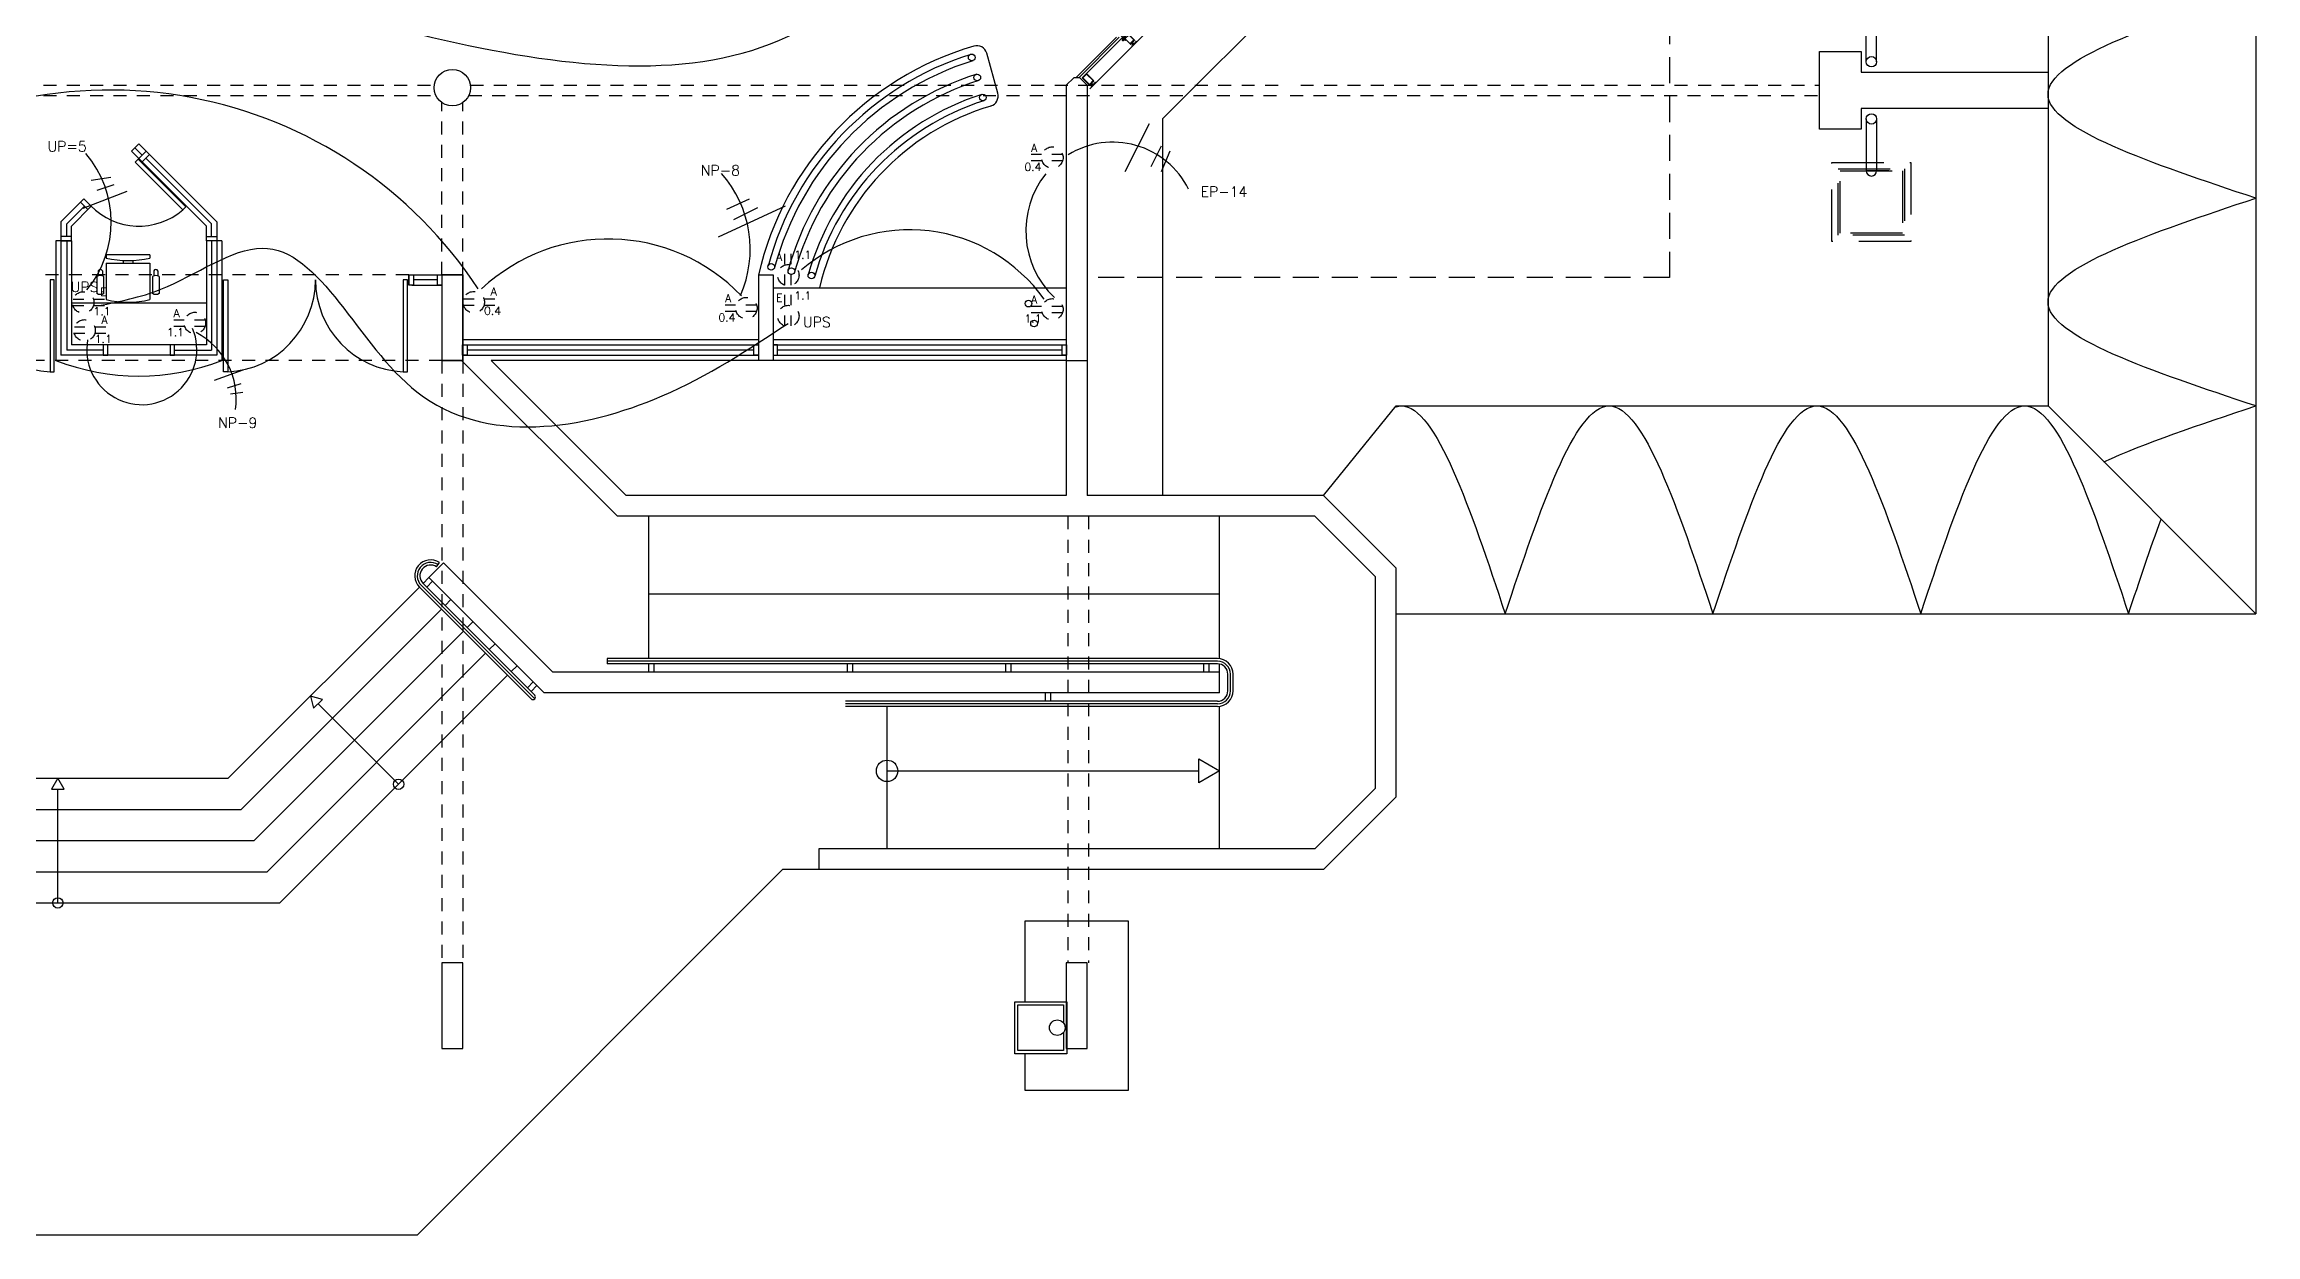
# Model space of a CAD drawing. Extents: x 622.2 to 680.8, y 643.9 to 685.6.
# Drawn here: x 635.68 to 656.97, y 643.9 to 655.36 of the extents above; entities that cross this region are included whole.
import ezdxf

# ---------------------------------------------------------------- set-up
doc = ezdxf.new("R2010")
doc.units = 0
doc.header["$LTSCALE"] = 0.5
doc.header["$MEASUREMENT"] = 0
for name, pattern in [('DASHDOTX2', [2, 1, -0.5, 0, -0.5]), ('HIDDEN', [0.375, 0.25, -0.125]), ('HIDDEN2', [0.1875, 0.125, -0.0625])]:
    doc.linetypes.add(name, pattern=pattern)
doc.layers.get('0').update_dxf_attribs({"linetype": 'CONTINUOUS'})
for name, color, linetype in [('ALUMBRADO', 6, 'CONTINUOUS'), ('columnas', 5, 'CONTINUOUS'), ('escaleras', 1, 'CONTINUOUS'), ('M-ARQ', 1, 'CONTINUOUS'), ('METAL', 1, 'CONTINUOUS'), ('MUEBLES', 1, 'CONTINUOUS'), ('murosbajos', 1, 'CONTINUOUS'), ('paredes', 1, 'CONTINUOUS'), ('pisoplanta', 1, 'CONTINUOUS'), ('PROYECCIONES', 6, 'HIDDEN'), ('PUERTAS', 1, 'CONTINUOUS'), ('talud', 5, 'CONTINUOUS'), ('texturas', 6, 'CONTINUOUS'), ('TOMAS', 4, 'HIDDEN2'), ('TUBERIA', 7, 'DASHDOTX2'), ('ventana', 1, 'CONTINUOUS'), ('ventanas', 1, 'CONTINUOUS'), ('vidrio', 6, 'CONTINUOUS')]:
    doc.layers.add(name, color=color, linetype=linetype)
doc.styles.add('romans', font='romans.shx')

# ---------------------------------------------------------------- blocks, each defined once
blk = doc.blocks.new('SILLA-OFICINA-01')
at = {"color": 0}
for p, q in [((0.21, 0), (-0.21, 0)), ((0.21, 0), (0.21, -0.03)), ((-0.3, -0.208), (-0.3, -0.37)), ((-0.287, -0.153), (-0.287, -0.202)), ((-0.247, -0.153), (-0.247, -0.201)), ((-0.235, -0.208), (-0.235, -0.37)), ((-0.21, 0), (-0.21, -0.03)), ((-0.21, -0.08), (0.21, -0.08)), ((-0.21, -0.08), (-0.21, -0.43)), ((-0.045, -0.08), (-0.045, -0.054)), ((0.045, -0.054), (0.045, -0.08)), ((0.21, -0.08), (0.21, -0.43)), ((0.235, -0.208), (0.235, -0.37)), ((0.247, -0.153), (0.247, -0.201)), ((0.287, -0.153), (0.287, -0.202)), ((0.3, -0.208), (0.3, -0.37))]:
    blk.add_line(p, q, dxfattribs=at)
for centre, radius, start, end in [((-0.267, -0.262), 0.0628, 58.952, 121.0494), ((-0.267, -0.162), 0.0218, 24.6645, 155.1058), ((0, 0.84), 0.895, 256.424, 283.5774), ((0.267, -0.262), 0.0628, 58.9521, 121.0493), ((0.267, -0.162), 0.0218, 24.8958, 155.3367), ((-0.267, -0.316), 0.0628, 238.952, 301.0494), ((0.267, -0.316), 0.0628, 238.952, 301.0493), ((0, 0.439), 0.894, 256.4219, 283.5647)]:
    blk.add_arc(centre, radius, start, end, dxfattribs=at)
blk = doc.blocks.new('apoymuro-cortina')
at = {"layer": 'vidrio', "color": 1, "linetype": 'Continuous'}
for p, q in [((0, 0), (-0.099, 0)), ((0, -0.057), (0, 0)), ((-0.125, -0.001), (-0.125, -0.057)), ((-0.119, 0), (-0.124, 0)), ((-0.124, -0.057), (-0.119, -0.057)), ((-0.122, -0.01), (-0.122, -0.003)), ((-0.122, -0.032), (-0.122, -0.013)), ((-0.096, -0.032), (-0.122, -0.032)), ((-0.122, -0.035), (-0.096, -0.035)), ((-0.122, -0.044), (-0.122, -0.035)), ((-0.122, -0.054), (-0.122, -0.048)), ((-0.121, -0.003), (-0.12, -0.003)), ((-0.12, -0.01), (-0.121, -0.01)), ((-0.121, -0.013), (-0.119, -0.013)), ((-0.119, -0.045), (-0.121, -0.045)), ((-0.121, -0.047), (-0.12, -0.047)), ((-0.12, -0.055), (-0.121, -0.055)), ((-0.12, -0.003), (-0.12, -0.004)), ((-0.12, -0.009), (-0.12, -0.01)), ((-0.12, -0.047), (-0.12, -0.048)), ((-0.12, -0.054), (-0.12, -0.055)), ((-0.119, -0.004), (-0.119, -0.001)), ((-0.119, -0.012), (-0.119, -0.009)), ((-0.119, -0.048), (-0.119, -0.045)), ((-0.119, -0.057), (-0.119, -0.054)), ((-0.1, -0.001), (-0.1, -0.004)), ((-0.1, -0.009), (-0.1, -0.012)), ((-0.1, -0.045), (-0.1, -0.048)), ((-0.1, -0.054), (-0.1, -0.057)), ((-0.099, -0.013), (-0.097, -0.013)), ((-0.097, -0.045), (-0.099, -0.045)), ((-0.099, -0.057), (-0.094, -0.057)), ((-0.098, -0.003), (-0.097, -0.003)), ((-0.098, -0.004), (-0.098, -0.003)), ((-0.098, -0.01), (-0.098, -0.009)), ((-0.097, -0.01), (-0.098, -0.01)), ((-0.098, -0.047), (-0.097, -0.047)), ((-0.098, -0.048), (-0.098, -0.047)), ((-0.098, -0.055), (-0.098, -0.054)), ((-0.097, -0.055), (-0.098, -0.055)), ((-0.096, -0.003), (-0.096, -0.01)), ((-0.096, -0.013), (-0.096, -0.032)), ((-0.096, -0.035), (-0.096, -0.044)), ((-0.096, -0.048), (-0.096, -0.054)), ((-0.094, -0.057), (0, -0.057)), ((-0.093, -0.003), (-0.093, -0.054)), ((-0.004, -0.003), (-0.093, -0.003)), ((-0.093, -0.055), (-0.004, -0.055)), ((-0.003, -0.054), (-0.003, -0.003))]:
    blk.add_line(p, q, dxfattribs=at)
at = {"layer": 'vidrio', "linetype": 'Continuous'}
for p, q in [((-0.04, 0.002), (-0.04, 0.005)), ((-0.04, 0.005), (0.031, 0.005)), ((0.027, 0.002), (-0.04, 0.002)), ((-0.032, 0.006), (-0.032, 0.008)), ((-0.032, 0.008), (-0.006, 0.008)), ((-0.006, 0.006), (-0.032, 0.006)), ((-0.009, 0.01), (-0.029, 0.01)), ((-0.029, 0.01), (-0.029, 0.008)), ((-0.029, 0.008), (-0.009, 0.008)), ((-0.028, 0.011), (-0.028, 0.02)), ((-0.026, 0.021), (-0.011, 0.021)), ((-0.011, 0.011), (-0.026, 0.011)), ((-0.024, 0.02), (-0.024, 0.011)), ((-0.015, 0.021), (-0.023, 0.021)), ((-0.014, 0.011), (-0.014, 0.02)), ((-0.009, 0.02), (-0.009, 0.011)), ((-0.009, 0.008), (-0.009, 0.01)), ((-0.006, 0.008), (-0.006, 0.006)), ((0.027, -0.059), (0.027, 0.002)), ((0.031, -0.063), (0.031, 0.005)), ((-0.105, -0.044), (-0.113, -0.044)), ((-0.04, -0.059), (0.027, -0.059)), ((-0.04, -0.063), (-0.04, -0.059)), ((0.031, -0.063), (-0.04, -0.063)), ((-0.032, -0.063), (-0.032, -0.065)), ((-0.006, -0.063), (-0.032, -0.063)), ((-0.032, -0.065), (-0.006, -0.065)), ((-0.029, -0.068), (-0.029, -0.065)), ((-0.029, -0.065), (-0.009, -0.065)), ((-0.009, -0.068), (-0.029, -0.068)), ((-0.028, -0.069), (-0.028, -0.078)), ((-0.011, -0.068), (-0.026, -0.068)), ((-0.026, -0.078), (-0.011, -0.078)), ((-0.013, -0.005), (-0.025, -0.005)), ((-0.025, -0.005), (-0.025, -0.052)), ((-0.025, -0.052), (-0.013, -0.052)), ((-0.025, -0.083), (-0.025, -0.078)), ((-0.013, -0.079), (-0.025, -0.079)), ((-0.013, -0.081), (-0.025, -0.081)), ((-0.025, -0.083), (-0.024, -0.084)), ((-0.013, -0.083), (-0.025, -0.083)), ((-0.024, -0.078), (-0.024, -0.069)), ((-0.014, -0.084), (-0.024, -0.084)), ((-0.015, -0.078), (-0.023, -0.078)), ((-0.015, -0.08), (-0.023, -0.08)), ((-0.015, -0.082), (-0.023, -0.082)), ((-0.019, -0.084), (-0.019, -0.084)), ((-0.014, -0.069), (-0.014, -0.078)), ((-0.013, -0.083), (-0.014, -0.084)), ((-0.013, -0.052), (-0.013, -0.005)), ((-0.013, -0.083), (-0.013, -0.078)), ((-0.009, -0.065), (-0.009, -0.068)), ((-0.009, -0.078), (-0.009, -0.069)), ((-0.006, -0.065), (-0.006, -0.063))]:
    blk.add_line(p, q, dxfattribs=at)
at = {"layer": 'vidrio', "color": 1, "linetype": 'Continuous', "extrusion": (0, 0, -1)}
for centre, major_axis, start_param, end_param in [((-0.099, -0.001), (0.000451, -0.000451), 2.356194, 3.926991), ((-0.124, -0.001), (0.000451, -0.000451), 2.356194, 3.926991), ((-0.124, -0.057), (0.000451, 0.000451), 2.356194, 3.926991), ((-0.121, -0.003), (0.000451, -0.000451), 2.356194, 3.926991), ((-0.121, -0.01), (0.000451, 0.000451), 2.356194, 3.926991), ((-0.121, -0.013), (0.000451, -0.000451), 2.356194, 3.926991), ((-0.121, -0.044), (0.000451, 0.000451), 2.356194, 3.926991), ((-0.121, -0.048), (0.000451, -0.000451), 2.356194, 3.926991), ((-0.121, -0.054), (0.000451, 0.000451), 2.356194, 3.926991), ((-0.119, -0.004), (0.000451, 0.000451), 2.356194, 3.926991), ((-0.119, -0.009), (0.000451, -0.000451), 2.356194, 3.926991), ((-0.119, -0.048), (0.000451, 0.000451), 2.356194, 3.926991), ((-0.119, -0.054), (0.000451, -0.000451), 2.356194, 3.926991), ((-0.119, -0.001), (0.000451, -0.000451), 3.926991, 5.497787), ((-0.119, -0.004), (0.000451, -0.000451), -0.785398, 0.785398), ((-0.119, -0.009), (0.000451, -0.000451), 3.926991, 5.497787), ((-0.119, -0.012), (0.000451, -0.000451), -0.785398, 0.785398), ((-0.119, -0.045), (0.000451, -0.000451), 3.926991, 5.497787), ((-0.119, -0.048), (0.000451, -0.000451), -0.785398, 0.785398), ((-0.119, -0.054), (0.000451, -0.000451), 3.926991, 5.497787), ((-0.119, -0.057), (0.000451, -0.000451), -0.785398, 0.785398), ((-0.099, -0.004), (0.000451, 0.000451), 2.356194, 3.926991), ((-0.099, -0.009), (0.000451, -0.000451), 2.356194, 3.926991), ((-0.099, -0.012), (0.000451, 0.000451), 2.356194, 3.926991), ((-0.099, -0.045), (0.000451, -0.000451), 2.356194, 3.926991), ((-0.099, -0.048), (0.000451, 0.000451), 2.356194, 3.926991), ((-0.099, -0.054), (0.000451, -0.000451), 2.356194, 3.926991), ((-0.099, -0.057), (0.000451, 0.000451), 2.356194, 3.926991), ((-0.099, -0.004), (0.000451, -0.000451), -0.785398, 0.785398), ((-0.099, -0.009), (0.000451, -0.000451), 3.926991, 5.497787), ((-0.099, -0.048), (0.000451, -0.000451), -0.785398, 0.785398), ((-0.099, -0.054), (0.000451, -0.000451), 3.926991, 5.497787), ((-0.097, -0.003), (0.000451, 0.000451), 5.497787, 7.068583), ((-0.097, -0.01), (0.000451, -0.000451), -0.785398, 0.785398), ((-0.097, -0.013), (0.000451, -0.000451), 3.926991, 5.497787), ((-0.097, -0.044), (0.000451, -0.000451), -0.785398, 0.785398), ((-0.097, -0.048), (0.000451, 0.000451), 5.497787, 7.068583), ((-0.093, -0.003), (0.000361, 0.000361), 3.926991, 5.497787), ((-0.093, -0.054), (0.000361, 0.000361), 2.356194, 3.926991)]:
    blk.add_ellipse(centre, major_axis=major_axis, ratio=1, start_param=start_param, end_param=end_param, dxfattribs=at)
at = {"layer": 'vidrio', "linetype": 'Continuous', "extrusion": (0, 0, -1)}
for centre, major_axis, start_param, end_param in [((-0.026, 0.016), (0.00325, -0.00325), 3.399063, 4.454918), ((-0.026, 0.015), (0.00325, -0.00325), 0.257471, 1.313326), ((-0.019, 0), (0.0144, -0.0144), 3.678281, 4.175701), ((-0.019, 0.031), (0.0144, 0.0144), 2.107484, 2.604904), ((-0.011, 0.016), (0.00325, -0.00325), 3.399063, 4.454918), ((-0.011, 0.015), (0.00325, -0.00325), 0.257471, 1.313326), ((-0.026, -0.073), (0.00325, 0.00325), 4.96986, 6.025715), ((-0.026, -0.074), (0.00325, 0.00325), 1.828267, 2.884122), ((-0.019, -0.088), (0.0144, 0.0144), 5.249077, 5.746497), ((-0.019, -0.058), (0.0144, -0.0144), 0.536688, 1.034108), ((-0.011, -0.073), (0.00325, 0.00325), 4.96986, 6.025715), ((-0.011, -0.074), (0.00325, 0.00325), 1.828267, 2.884122)]:
    blk.add_ellipse(centre, major_axis=major_axis, ratio=1, start_param=start_param, end_param=end_param, dxfattribs=at)
at = {"layer": 'vidrio', "color": 5, "linetype": 'Continuous', "extrusion": (0, 0, -1)}
for centre, major_axis, start_param, end_param in [((-0.004, -0.003), (0.000361, -0.000361), 3.926991, 5.497787), ((-0.004, -0.054), (0.000361, 0.000361), 0.785398, 2.356194)]:
    blk.add_ellipse(centre, major_axis=major_axis, ratio=1, start_param=start_param, end_param=end_param, dxfattribs=at)

msp = doc.modelspace()

# ---------------------------------------------------------------- linework, layer by layer
at = {"layer": 'columnas'}
msp.add_lwpolyline([(654.966, 655.091), (654.966, 654.741), (653.166, 654.741), (653.166, 654.541), (652.766, 654.541), (652.766, 655.291), (653.166, 655.291), (653.166, 655.091), (654.966, 655.091)], dxfattribs=at)
at = {"layer": 'escaleras'}
for p, q in [((641.495, 650.816), (641.495, 649.446)), ((646.991, 649.444), (646.991, 650.816)), ((637.449, 648.295), (639.288, 650.135)), ((639.536, 649.958), (639.592, 650.014)), ((646.991, 650.066), (641.495, 650.066)), ((637.573, 647.995), (639.501, 649.922)), ((639.748, 649.746), (639.805, 649.802)), ((637.698, 647.695), (639.713, 649.71)), ((639.96, 649.533), (640.017, 649.59)), ((637.822, 647.395), (639.925, 649.498)), ((640.172, 649.321), (640.229, 649.378)), ((637.946, 647.095), (640.137, 649.286)), ((639.088, 648.237), (638.313, 649.011)), ((643.791, 647.616), (643.791, 648.986)), ((646.991, 647.616), (646.991, 648.987)), ((633.8, 648.295), (637.449, 648.295)), ((643.791, 648.366), (646.792, 648.366)), ((635.808, 647.095), (635.808, 648.19)), ((633.8, 647.995), (637.573, 647.995)), ((633.8, 647.695), (637.698, 647.695)), ((633.8, 647.395), (637.822, 647.395)), ((633.8, 647.095), (637.946, 647.095))]:
    msp.add_line(p, q, dxfattribs=at)
at = {"layer": 'escaleras', "color": 6}
for p, q in [((639.324, 650.17), (639.38, 650.226)), ((639.359, 650.135), (639.416, 650.191)), ((646.971, 649.446), (641.095, 649.446)), ((641.095, 649.446), (641.095, 649.396)), ((646.971, 649.421), (641.095, 649.421)), ((646.971, 649.396), (641.095, 649.396)), ((641.495, 649.396), (641.495, 649.316)), ((641.545, 649.396), (641.545, 649.316)), ((643.407, 649.396), (643.407, 649.316)), ((643.457, 649.396), (643.457, 649.316)), ((646.841, 649.316), (646.841, 649.394)), ((646.891, 649.316), (646.891, 649.394)), ((646.991, 649.316), (646.991, 649.394))]:
    msp.add_line(p, q, dxfattribs=at)
at = {"layer": 'escaleras'}
for points in [[(638.239, 649.085), (638.27, 648.968), (638.356, 649.054)], [(646.991, 648.366), (646.792, 648.251), (646.792, 648.481)], [(635.808, 648.295), (635.748, 648.19), (635.869, 648.19)]]:
    msp.add_lwpolyline(points, close=True, dxfattribs=at)
for centre, radius in [((643.791, 648.366), 0.103), ((639.088, 648.237), 0.05), ((635.808, 647.095), 0.05)]:
    msp.add_circle(centre, radius, dxfattribs=at)
at = {"layer": 'METAL'}
msp.add_circle((645.429, 645.894), 0.075, dxfattribs=at)
at = {"layer": 'MUEBLES'}
for p, q in [((644.857, 654.888), (644.75, 655.273)), ((642.693, 653.016), (645.516, 653.016))]:
    msp.add_line(p, q, dxfattribs=at)
for points in [[(635.838, 653.466), (635.938, 653.466), (635.938, 653.51), (635.838, 653.51)], [(637.338, 653.466), (637.238, 653.466), (637.238, 653.51), (637.338, 653.51)], [(639.232, 653.141), (639.232, 653.041), (639.188, 653.041), (639.188, 653.141)], [(639.506, 653.141), (639.506, 653.041), (639.462, 653.041), (639.462, 653.141)], [(636.244, 652.466), (636.244, 652.366), (636.288, 652.366), (636.288, 652.466)], [(636.888, 652.466), (636.888, 652.366), (636.932, 652.366), (636.932, 652.466)], [(639.748, 652.466), (639.748, 652.366), (639.704, 652.366), (639.704, 652.466)]]:
    msp.add_lwpolyline(points, close=True, dxfattribs=at)
for centre, radius, start, end in [((645.475, 652.466), 2.999, 106.4649, 166.9946), ((644.653, 655.246), 0.1, 15.534, 106.4649), ((645.475, 652.468), 2.929, 107.4671, 165.0618), ((645.475, 652.468), 2.865, 107.4675, 164.9966), ((645.477, 652.463), 2.735, 107.4675, 164.7645), ((645.477, 652.463), 2.671, 107.4675, 164.6874), ((645.478, 652.458), 2.54, 107.7652, 164.4132), ((644.76, 654.861), 0.1, 286.6139, 15.534), ((645.478, 652.458), 2.476, 107.7652, 164.321), ((645.475, 652.466), 2.399, 106.6139, 166.7488), ((636.588, 654.374), 2.208, 248.7607, 291.2393)]:
    msp.add_arc(centre, radius, start, end, dxfattribs=at)
at = {"layer": 'murosbajos'}
for p, q in [((642.553, 652.516), (639.704, 652.516)), ((645.516, 652.516), (642.693, 652.516)), ((639.695, 652.316), (641.195, 650.816)), ((639.978, 652.316), (641.278, 651.016)), ((645.516, 652.316), (639.978, 652.316)), ((645.516, 652.316), (645.516, 651.016)), ((645.716, 652.316), (645.716, 651.016)), ((647.908, 650.816), (641.195, 650.816)), ((645.516, 651.016), (641.278, 651.016)), ((647.991, 651.016), (645.716, 651.016)), ((647.908, 650.816), (648.491, 650.233)), ((647.991, 651.016), (648.691, 650.316)), ((639.522, 650.368), (639.38, 650.226)), ((639.38, 650.226), (640.491, 649.116)), ((639.522, 650.368), (640.574, 649.316)), ((648.491, 648.198), (648.491, 650.233)), ((648.691, 648.116), (648.691, 650.316)), ((646.991, 649.116), (640.491, 649.116)), ((646.991, 649.316), (640.574, 649.316)), ((646.991, 649.116), (646.991, 649.316)), ((647.908, 647.616), (648.491, 648.198)), ((647.991, 647.416), (648.691, 648.116)), ((647.908, 647.616), (643.132, 647.616)), ((643.132, 647.616), (643.132, 647.416)), ((647.991, 647.416), (643.132, 647.416))]:
    msp.add_line(p, q, dxfattribs=at)
at = {"layer": 'murosbajos', "color": 6}
for p, q in [((639.324, 650.17), (640.399, 649.094)), ((639.454, 650.33), (639.481, 650.372)), ((639.288, 650.135), (640.364, 649.059)), ((639.306, 650.152), (640.399, 649.059)), ((644.932, 649.396), (644.932, 649.316)), ((644.932, 649.396), (644.932, 649.316)), ((644.982, 649.396), (644.982, 649.316)), ((640.328, 649.165), (640.385, 649.222)), ((640.364, 649.13), (640.42, 649.186)), ((645.316, 649.036), (645.316, 649.116)), ((645.316, 649.036), (645.316, 649.116)), ((645.366, 649.036), (645.366, 649.116)), ((647.071, 649.136), (647.071, 649.296)), ((647.096, 649.136), (647.096, 649.296)), ((647.121, 649.136), (647.121, 649.296)), ((646.971, 649.036), (643.391, 649.036)), ((646.971, 649.011), (643.391, 649.011)), ((646.971, 648.986), (643.391, 648.986))]:
    msp.add_line(p, q, dxfattribs=at)
at = {"layer": 'murosbajos', "color": 5}
for centre, radius in [((644.605, 655.233), 0.032), ((644.659, 655.04), 0.032), ((644.712, 654.847), 0.032), ((642.676, 653.217), 0.032), ((642.869, 653.175), 0.0321), ((643.062, 653.134), 0.0321), ((645.152, 652.863), 0.032), ((645.205, 652.671), 0.032)]:
    msp.add_circle(centre, radius, dxfattribs=at)
at = {"layer": 'murosbajos', "color": 6}
for centre, radius, start, end in [((639.397, 650.243), 0.154, 56.6621, 225), ((639.397, 650.243), 0.129, 56.6621, 225), ((639.397, 650.243), 0.104, 56.6621, 225), ((646.971, 649.296), 0.15, 0, 90), ((646.971, 649.296), 0.125, 0, 90), ((646.971, 649.296), 0.1, 0, 90), ((646.971, 649.136), 0.1, 270, 0), ((646.971, 649.136), 0.15, 270, 0), ((646.971, 649.136), 0.125, 270, 0), ((640.381, 649.077), 0.025, 225, 45)]:
    msp.add_arc(centre, radius, start, end, dxfattribs=at)
at = {"layer": 'paredes'}
for p, q in [((645.516, 654.966), (645.587, 655.036)), ((645.516, 654.966), (645.516, 652.316)), ((645.645, 655.036), (645.587, 655.036)), ((645.716, 654.966), (645.645, 655.036)), ((645.741, 654.966), (645.67, 655.036)), ((645.716, 654.966), (645.716, 652.316)), ((639.506, 653.141), (639.706, 653.141)), ((639.506, 653.141), (639.506, 652.316)), ((639.706, 653.141), (639.706, 652.316)), ((642.553, 653.141), (642.553, 652.316)), ((642.553, 653.141), (642.693, 653.141)), ((642.693, 653.141), (642.693, 652.316)), ((639.704, 652.316), (639.506, 652.316)), ((642.693, 652.316), (642.553, 652.316)), ((645.516, 652.316), (645.716, 652.316)), ((645.541, 652.316), (645.681, 652.316))]:
    msp.add_line(p, q, dxfattribs=at)
for points in [[(639.506, 652.316), (639.706, 652.316), (639.706, 653.141), (639.506, 653.141)], [(639.506, 645.694), (639.706, 645.694), (639.706, 646.519), (639.506, 646.519)], [(645.516, 645.694), (645.716, 645.694), (645.716, 646.519), (645.516, 646.519)]]:
    msp.add_lwpolyline(points, close=True, dxfattribs=at)
msp.add_circle((639.606, 654.941), 0.175, dxfattribs=at)
at = {"layer": 'pisoplanta', "color": 6}
for p, q in [((645.998, 655.427), (645.612, 655.041)), ((646.026, 655.427), (645.635, 655.036)), ((645.612, 655.036), (645.612, 655.041))]:
    msp.add_line(p, q, dxfattribs=at)
at = {"layer": 'pisoplanta'}
for p, q in [((639.269, 643.901), (642.784, 647.416)), ((643.138, 647.416), (642.784, 647.416)), ((633.67, 643.901), (639.269, 643.901))]:
    msp.add_line(p, q, dxfattribs=at)
msp.add_lwpolyline([(645.116, 645.644), (645.116, 645.294), (646.116, 645.294), (646.116, 646.919), (645.116, 646.919), (645.116, 646.144)], dxfattribs=at)
at = {"layer": 'PROYECCIONES', "color": 1, "ltscale": 2}
for p, q in [((651.323, 674.736), (651.323, 653.116)), ((651.323, 653.116), (645.741, 653.116))]:
    msp.add_line(p, q, dxfattribs=at)
at = {"layer": 'PROYECCIONES'}
for p, q in [((626.445, 654.966), (639.432, 654.966)), ((626.445, 654.866), (639.448, 654.866)), ((639.764, 654.866), (647.585, 654.866)), ((639.779, 654.966), (647.585, 654.966)), ((647.672, 654.866), (652.766, 654.866)), ((647.772, 654.966), (652.766, 654.966)), ((639.506, 653.141), (639.506, 654.797)), ((639.706, 653.141), (639.706, 654.797)), ((639.188, 653.141), (633.988, 653.141)), ((639.506, 652.316), (633.67, 652.316)), ((639.506, 652.316), (639.506, 646.519)), ((639.706, 652.316), (639.706, 646.519)), ((645.531, 650.816), (645.531, 646.519)), ((645.731, 650.816), (645.731, 646.519))]:
    msp.add_line(p, q, dxfattribs=at)
at = {"layer": 'PUERTAS'}
for points in [[(635.733, 652.207), (635.773, 652.207), (635.773, 653.091), (635.733, 653.091)], [(637.443, 652.207), (637.403, 652.207), (637.403, 653.091), (637.443, 653.091)], [(639.133, 652.207), (639.173, 652.207), (639.173, 653.091), (639.133, 653.091)]]:
    msp.add_lwpolyline(points, close=True, dxfattribs=at)
for centre, start, end in [((635.773, 653.091), 180, 267.4095), ((637.403, 653.091), 272.5905, 0), ((639.173, 653.091), 180, 267.4095)]:
    msp.add_arc(centre, 0.885, start, end, dxfattribs=at)
at = {"layer": 'talud'}
for p, q in [((656.966, 677.011), (656.966, 649.878)), ((654.966, 675.011), (654.966, 651.878)), ((647.991, 651.016), (648.691, 651.878)), ((648.691, 651.878), (654.966, 651.878)), ((654.966, 651.878), (656.966, 649.878)), ((648.691, 649.878), (656.966, 649.878))]:
    msp.add_line(p, q, dxfattribs=at)
at = {"layer": 'texturas', "color": 1}
for p, q in [((649.391, 657.59), (646.441, 654.64)), ((646.441, 654.64), (646.441, 651.016))]:
    msp.add_line(p, q, dxfattribs=at)
at = {"layer": 'texturas'}
for points in [[(656.966, 653.878), (654.966, 654.878), (656.966, 655.878)], [(656.966, 653.878), (654.966, 654.878), (656.966, 655.878)], [(656.966, 651.878), (654.966, 652.878), (656.966, 653.878)], [(649.741, 649.878), (650.741, 651.878), (651.741, 649.878)], [(651.741, 649.878), (652.741, 651.878), (653.741, 649.878)], [(653.741, 649.878), (654.741, 651.878), (655.741, 649.878)]]:
    msp.add_spline(points, degree=3, dxfattribs=at)
msp.add_open_spline([(648.691, 651.871), (648.708, 651.876), (649.058, 651.928), (649.408, 650.878), (649.741, 649.878)], degree=3, knots=[2.124265, 2.124265, 2.124265, 2.124265, 2.236068, 4.472136, 4.472136, 4.472136, 4.472136], dxfattribs=at)
for points in [[(655.505, 651.339), (655.888, 651.519), (656.427, 651.698), (656.966, 651.878)], [(655.741, 649.878), (655.846, 650.192), (655.95, 650.506), (656.055, 650.789)]]:
    msp.add_open_spline(points, degree=3, dxfattribs=at)
at = {"layer": 'TOMAS', "linetype": 'Continuous'}
for p, q in [((646.312, 654.594), (646.08, 654.13)), ((646.428, 654.379), (646.328, 654.18)), ((646.511, 654.329), (646.428, 654.13)), ((642.809, 653.801), (642.164, 653.503)), ((642.462, 653.867), (642.246, 653.768)), ((642.544, 653.785), (642.313, 653.669)), ((637.589, 652.222), (637.313, 652.123)), ((637.569, 652.09), (637.437, 652.049)), ((637.589, 652.008), (637.47, 651.991))]:
    msp.add_line(p, q, dxfattribs=at)
at = {"layer": 'TOMAS', "color": 4}
for p, q in [((645.477, 654.297), (645.159, 654.297)), ((645.477, 654.236), (645.159, 654.236)), ((642.807, 653.042), (642.807, 653.36)), ((642.867, 653.042), (642.867, 653.36)), ((639.716, 652.91), (640.035, 652.91)), ((639.716, 652.849), (640.035, 652.849)), ((642.531, 652.848), (642.213, 652.848)), ((642.531, 652.787), (642.213, 652.787)), ((645.477, 652.836), (645.159, 652.836)), ((645.477, 652.775), (645.159, 652.775)), ((635.969, 652.639), (636.288, 652.639)), ((635.969, 652.578), (636.288, 652.578)), ((637.223, 652.705), (636.904, 652.705)), ((637.223, 652.644), (636.904, 652.644))]:
    msp.add_line(p, q, dxfattribs=at)
at = {"layer": 'TOMAS', "color": 5, "linetype": 'Continuous'}
for p, q in [((636.317, 654.078), (636.13, 654.047)), ((636.348, 654.005), (636.182, 653.953)), ((636.473, 653.943), (636.047, 653.777))]:
    msp.add_line(p, q, dxfattribs=at)
at = {"layer": 'TOMAS', "color": 5}
for p, q in [((642.807, 652.649), (642.807, 652.968)), ((642.867, 652.649), (642.867, 652.968)), ((635.957, 652.906), (636.275, 652.906)), ((635.957, 652.846), (636.275, 652.846))]:
    msp.add_line(p, q, dxfattribs=at)
at = {"layer": 'TOMAS', "color": 4}
for centre in [(645.382, 654.269), (642.84, 653.137), (639.812, 652.877), (637.127, 652.677), (642.436, 652.82), (645.382, 652.808), (636.065, 652.606)]:
    msp.add_circle(centre, 0.103, dxfattribs=at)
at = {"layer": 'TOMAS', "color": 5}
for centre in [(636.052, 652.874), (642.84, 652.744)]:
    msp.add_circle(centre, 0.103, dxfattribs=at)
at = {"layer": 'TOMAS', "linetype": 'Continuous'}
for centre, radius, start, end in [((636.307, 650.675), 4.244, 33.2978, 125.4908), ((645.962, 653.6), 0.817, 26.533, 121.5895), ((641.37, 653.386), 1.103, 336.1938, 41.4274), ((646.009, 653.563), 0.883, 141.4143, 226.5341), ((641.104, 651.704), 1.781, 43.8806, 133.0858), ((644.007, 651.985), 1.589, 35.3894, 130.8669), ((636.616, 652.42), 0.53, 169.6442, 22.4661), ((636.797, 651.942), 0.729, 352.184, 61.98)]:
    msp.add_arc(centre, radius, start, end, dxfattribs=at)
at = {"layer": 'TOMAS', "color": 5, "linetype": 'Continuous'}
msp.add_arc((635.305, 653.646), 1.017, 320.3632, 40.5466, dxfattribs=at)
at = {"layer": 'TOMAS', "color": 5, "linetype": 'Continuous', "start_tangent": (-0.999999, 0.001432), "end_tangent": (0, 1)}
msp.add_spline([(630.936, 659.769), (632.201, 659.968), (633.688, 658.109), (637.432, 655.953), (643.877, 656.35), (647.274, 660.092), (648.353, 659.764)], degree=3, dxfattribs=at)
at = {"layer": 'TOMAS', "color": 5, "linetype": 'Continuous'}
msp.add_spline([(636.206, 652.844), (636.799, 653.002), (637.775, 653.397), (639.264, 652.014), (641.624, 651.974), (642.837, 652.673)], degree=3, dxfattribs=at)
at = {"layer": 'TUBERIA', "color": 1}
for p, q in [((653.216, 655.191), (653.216, 655.691)), ((653.316, 655.191), (653.316, 655.691)), ((653.216, 654.641), (653.216, 654.141)), ((653.316, 654.641), (653.316, 654.141)), ((653.434, 654.141), (653.216, 654.141))]:
    msp.add_line(p, q, dxfattribs=at)
for points in [[(652.886, 654.221), (653.646, 654.221), (653.646, 653.461), (652.886, 653.461)], [(652.946, 654.161), (653.586, 654.161), (653.586, 653.521), (652.946, 653.521)], [(652.966, 654.141), (653.566, 654.141), (653.566, 653.541), (652.966, 653.541)]]:
    msp.add_lwpolyline(points, close=True, dxfattribs=at)
at = {"layer": 'TUBERIA', "color": 1, "linetype": 'Continuous'}
for centre in [(653.266, 655.191), (653.266, 654.641)]:
    msp.add_circle(centre, 0.05, dxfattribs=at)
msp.add_arc((653.266, 654.141), 0.05, 180, 0, dxfattribs=at)
at = {"layer": 'ventana'}
for p, q in [((636.517, 654.33), (636.588, 654.401)), ((637.238, 653.61), (636.517, 654.33)), ((636.619, 654.291), (636.548, 654.361)), ((636.588, 654.26), (636.553, 654.224)), ((637.011, 653.765), (636.553, 654.224)), ((637.04, 653.794), (636.581, 654.253)), ((637.338, 653.651), (636.588, 654.401)), ((636.588, 654.26), (636.659, 654.33)), ((636.619, 654.229), (636.69, 654.299)), ((635.838, 653.651), (636.058, 653.871)), ((635.938, 653.61), (636.128, 653.8)), ((636.097, 653.769), (636.027, 653.84)), ((636.128, 653.8), (636.058, 653.871)), ((637.011, 653.765), (637.04, 653.794)), ((635.838, 653.651), (635.838, 652.366)), ((635.938, 653.51), (635.938, 653.61)), ((637.238, 653.51), (637.238, 653.61)), ((637.338, 653.651), (637.338, 652.366)), ((635.788, 653.466), (635.788, 652.316)), ((635.938, 653.466), (635.788, 653.466)), ((635.938, 653.466), (635.938, 652.466)), ((637.238, 653.466), (637.238, 652.466)), ((637.388, 653.466), (637.238, 653.466)), ((637.388, 653.466), (637.388, 652.316)), ((639.188, 653.141), (639.188, 653.041)), ((639.217, 653.041), (639.506, 653.041)), ((639.232, 653.141), (639.462, 653.141)), ((637.238, 652.866), (635.938, 652.866)), ((637.338, 652.366), (635.838, 652.366)), ((637.238, 652.466), (635.938, 652.466)), ((639.704, 652.466), (642.553, 652.466)), ((639.704, 652.366), (642.553, 652.366)), ((642.693, 652.466), (645.516, 652.466)), ((642.693, 652.366), (645.516, 652.366))]:
    msp.add_line(p, q, dxfattribs=at)
at = {"layer": 'ventana', "color": 6}
for p, q in [((637.288, 653.63), (636.654, 654.264)), ((635.894, 653.63), (636.065, 653.801)), ((635.894, 653.51), (635.894, 653.63)), ((637.288, 653.51), (637.288, 653.63)), ((635.894, 653.466), (635.894, 652.416)), ((637.288, 653.466), (637.288, 652.416)), ((636.25, 652.416), (635.894, 652.416)), ((636.932, 652.416), (637.288, 652.416)), ((642.509, 652.416), (639.748, 652.416)), ((645.475, 652.416), (642.737, 652.416))]:
    msp.add_line(p, q, dxfattribs=at)
at = {"layer": 'ventana', "color": 1}
msp.add_line((639.462, 653.091), (639.232, 653.091), dxfattribs=at)
at = {"layer": 'ventana'}
msp.add_arc((636.589, 654.259), 0.65, 224.3938, 310.5883, dxfattribs=at)
at = {"layer": 'ventanas'}
msp.add_line((645.67, 655.036), (648.566, 657.932), dxfattribs=at)
for points in [[(642.509, 652.366), (642.509, 652.466), (642.553, 652.466), (642.553, 652.366)], [(642.737, 652.366), (642.737, 652.466), (642.693, 652.466), (642.693, 652.366)], [(645.475, 652.366), (645.475, 652.466), (645.519, 652.466), (645.519, 652.366)]]:
    msp.add_lwpolyline(points, close=True, dxfattribs=at)
at = {"layer": 'ventanas', "color": 6}
msp.add_lwpolyline([(645.52, 646.144), (645.52, 645.644), (645.02, 645.644), (645.02, 646.144)], close=True, dxfattribs=at)
msp.add_lwpolyline([(645.49, 645.851), (645.49, 645.674), (645.05, 645.674), (645.05, 646.114), (645.49, 646.114), (645.49, 645.937)], dxfattribs=at)
at = {"layer": 'vidrio', "color": 6}
for p, q in [((648.691, 657.88), (645.741, 654.93)), ((645.775, 654.981), (645.77, 654.987))]:
    msp.add_line(p, q, dxfattribs=at)
at = {"layer": 'vidrio', "color": 1, "linetype": 'Continuous'}
for p, q in [((645.67, 655.036), (645.711, 655.077)), ((645.675, 655.037), (645.711, 655.072)), ((645.711, 655.077), (645.781, 655.007)), ((645.711, 655.072), (645.774, 655.009)), ((645.737, 654.97), (645.67, 655.036)), ((645.738, 654.973), (645.675, 655.036)), ((645.74, 654.966), (645.737, 654.97)), ((645.774, 655.009), (645.739, 654.973)), ((645.745, 654.975), (645.741, 654.971)), ((645.741, 654.97), (645.742, 654.969)), ((645.743, 654.969), (645.741, 654.966)), ((645.742, 654.969), (645.743, 654.97)), ((645.747, 654.974), (645.746, 654.975)), ((645.746, 654.973), (645.747, 654.974)), ((645.749, 654.975), (645.747, 654.972)), ((645.754, 654.984), (645.748, 654.978)), ((645.748, 654.977), (645.749, 654.975)), ((645.773, 654.966), (645.754, 654.984)), ((645.755, 654.953), (645.757, 654.955)), ((645.758, 654.948), (645.755, 654.952)), ((645.769, 654.999), (645.756, 654.986)), ((645.756, 654.986), (645.775, 654.968)), ((645.758, 654.954), (645.757, 654.953)), ((645.757, 654.953), (645.758, 654.952)), ((645.799, 654.988), (645.759, 654.948)), ((645.759, 654.952), (645.763, 654.957)), ((645.761, 654.959), (645.763, 654.961)), ((645.762, 654.959), (645.761, 654.958)), ((645.763, 654.958), (645.762, 654.959)), ((645.764, 654.961), (645.765, 654.96)), ((645.766, 654.96), (645.773, 654.966)), ((645.772, 654.998), (645.77, 654.999)), ((645.777, 655.007), (645.772, 655.002)), ((645.772, 655.001), (645.773, 655)), ((645.773, 655), (645.774, 655.001)), ((645.775, 655), (645.773, 654.998)), ((645.775, 654.968), (645.788, 654.981)), ((645.779, 655.006), (645.778, 655.007)), ((645.778, 655.005), (645.779, 655.006)), ((645.781, 655.006), (645.779, 655.004)), ((645.786, 654.984), (645.789, 654.987)), ((645.788, 654.982), (645.786, 654.984)), ((645.789, 654.986), (645.789, 654.985)), ((645.789, 654.985), (645.79, 654.984)), ((645.79, 654.984), (645.795, 654.988)), ((645.792, 654.99), (645.794, 654.993)), ((645.794, 654.99), (645.793, 654.989)), ((645.795, 654.989), (645.794, 654.99)), ((645.795, 654.993), (645.799, 654.989))]:
    msp.add_line(p, q, dxfattribs=at)
at = {"layer": 'vidrio', "linetype": 'Continuous'}
msp.add_line((645.754, 654.972), (645.76, 654.966), dxfattribs=at)
at = {"layer": 'vidrio', "color": 5, "linetype": 'Continuous'}
msp.add_ellipse((645.675, 655.036), major_axis=(0, 0.00051), ratio=1, start_param=0.785398, end_param=2.356194, dxfattribs=at)
at = {"layer": 'vidrio', "color": 1, "linetype": 'Continuous'}
for centre, major_axis, start_param, end_param in [((645.738, 654.973), (0, 0.00051), 2.356194, 3.926991), ((645.741, 654.967), (0, 0.000638), 2.356194, 3.926991), ((645.743, 654.969), (-0.000638, 0), 2.356194, 3.926991), ((645.743, 654.969), (-0.000638, 0), 3.926991, 5.497787), ((645.746, 654.975), (0, 0.000638), 5.497787, 7.068583), ((645.747, 654.973), (-0.000638, 0), -0.785398, 0.785398), ((645.747, 654.973), (0, 0.000638), 2.356194, 3.926991), ((645.748, 654.977), (-0.000638, 0), -0.785398, 0.785398), ((645.749, 654.975), (-0.000638, 0), 2.356194, 3.926991), ((645.755, 654.952), (-0.000638, 0), -0.785398, 0.785398), ((645.757, 654.955), (-0.000638, 0), 3.926991, 5.497787), ((645.757, 654.955), (-0.000638, 0), 2.356194, 3.926991), ((645.758, 654.953), (0, 0.000638), 2.356194, 3.926991), ((645.759, 654.949), (0, 0.000638), 2.356194, 3.926991), ((645.761, 654.958), (-0.000638, 0), -0.785398, 0.785398), ((645.761, 654.958), (0, 0.000638), 2.356194, 3.926991), ((645.763, 654.961), (-0.000638, 0), 3.926991, 5.497787), ((645.763, 654.957), (-0.000638, 0), 2.356194, 3.926991), ((645.766, 654.96), (0, 0.000638), 2.356194, 3.926991), ((645.77, 654.999), (-0.000638, 0), 3.926991, 5.497787), ((645.773, 655.002), (-0.000638, 0), -0.785398, 0.785398), ((645.772, 654.998), (0, 0.000638), 2.356194, 3.926991), ((645.774, 655.009), (0, 0.00051), 3.926991, 5.497787), ((645.775, 655.001), (-0.000638, 0), 3.926991, 5.497787), ((645.775, 655.001), (-0.000638, 0), 2.356194, 3.926991), ((645.777, 655.006), (0, 0.000638), 5.497787, 7.068583), ((645.778, 655.004), (-0.000638, 0), -0.785398, 0.785398), ((645.778, 655.004), (0, 0.000638), 2.356194, 3.926991), ((645.78, 655.007), (-0.000638, 0), 2.356194, 3.926991), ((645.787, 654.984), (-0.000638, 0), -0.785398, 0.785398), ((645.787, 654.982), (-0.000638, 0), 2.356194, 3.926991), ((645.789, 654.986), (-0.000638, 0), 2.356194, 3.926991), ((645.789, 654.986), (-0.000638, 0), 3.926991, 5.497787), ((645.79, 654.984), (0, 0.000638), 2.356194, 3.926991), ((645.793, 654.99), (-0.000638, 0), -0.785398, 0.785398), ((645.793, 654.99), (0, 0.000638), 2.356194, 3.926991), ((645.795, 654.992), (-0.000638, 0), 3.926991, 5.497787), ((645.794, 654.989), (-0.000638, 0), 2.356194, 3.926991), ((645.798, 654.989), (-0.000638, 0), 2.356194, 3.926991)]:
    msp.add_ellipse(centre, major_axis=major_axis, ratio=1, start_param=start_param, end_param=end_param, dxfattribs=at)

# ---------------------------------------------------------------- block references
at = {"layer": 'M-ARQ', "rotation": 359.999999999974}
msp.add_blockref('SILLA-OFICINA-01', (636.484, 653.332), dxfattribs=at)
at = {"layer": 'paredes', "color": 6, "xscale": -1, "rotation": 314.9999999999954}
msp.add_blockref('apoymuro-cortina', (646.103, 655.469), dxfattribs=at)

# ---------------------------------------------------------------- texts
at = {"layer": 'ALUMBRADO', "color": 3, "style": 'romans'}
for s, p in [('UP=5', (635.709, 654.327)), ('NP-8', (641.998, 654.096)), ('EP-14', (646.81, 653.891)), ('UPS', (635.932, 652.975)), ('UPS', (642.981, 652.636)), ('NP-9', (637.351, 651.667))]:
    msp.add_text(s, height=0.0987, dxfattribs=at).set_placement(p)
at = {"layer": 'TOMAS', "color": 3, "style": 'romans'}
for s, p in [('0.4', (645.112, 654.14)), ('A', (645.176, 654.324)), ('1.1', (642.897, 653.295)), ('A', (642.722, 653.274)), ('E', (636.215, 652.937)), ('A', (639.974, 652.94)), ('A', (642.231, 652.876)), ('E', (642.722, 652.881)), ('1.1', (642.897, 652.902)), ('A', (645.176, 652.864)), ('1.1', (636.151, 652.752)), ('A', (636.227, 652.669)), ('A', (636.922, 652.733)), ('0.4', (639.91, 652.756)), ('0.4', (642.166, 652.691)), ('1.1', (645.112, 652.68)), ('1.1', (636.163, 652.485)), ('1.1', (636.858, 652.549))]:
    msp.add_text(s, height=0.077, dxfattribs=at).set_placement(p)

doc.saveas('drawing.dxf')
